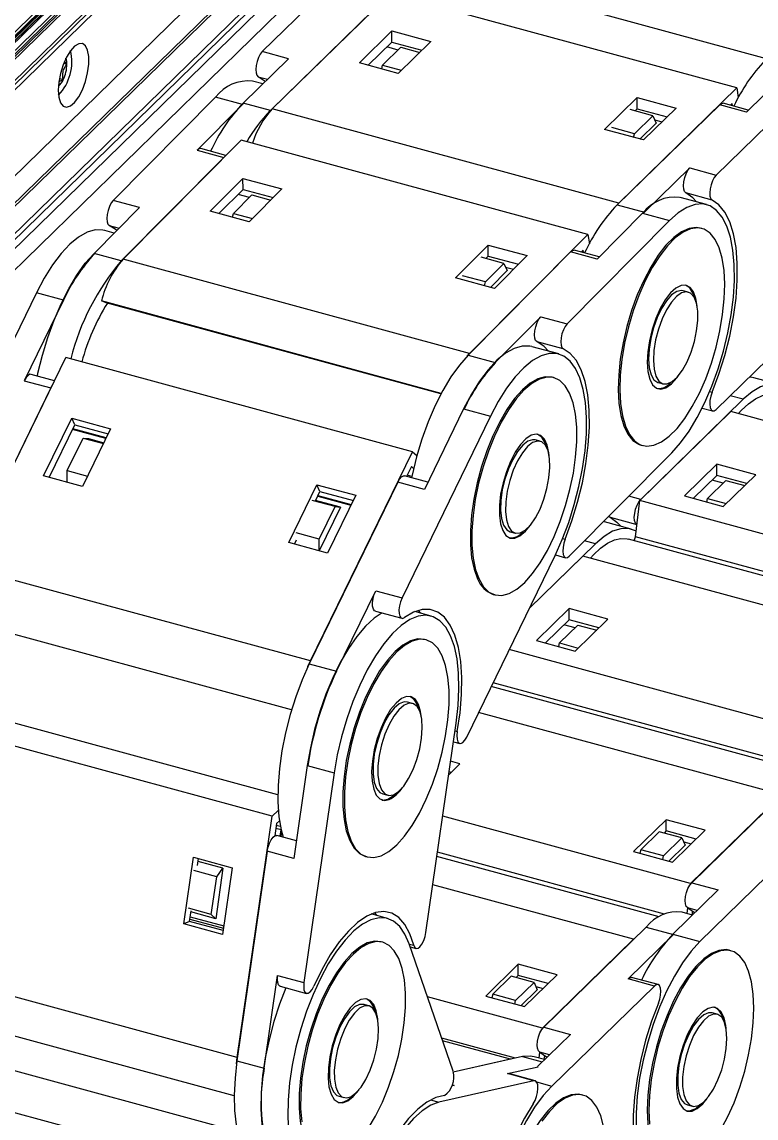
# Model space of a CAD drawing. Header units: millimetres. Extents: x 0 to 3353, y 0 to 2591.
# Drawn here: x 2424 to 2530.1, y 1426.4 to 1584.7 of the extents above; entities that cross this region are included whole.
import ezdxf

# ---------------------------------------------------------------- set-up
doc = ezdxf.new("R2010")
doc.units = ezdxf.units.MM
doc.header["$LTSCALE"] = 12

msp = doc.modelspace()

# ---------------------------------------------------------------- linework, layer by layer
at = {"color": 8, "linetype": 'Continuous', "lineweight": 25}
for p, q in [((2191.63, 1356.89), (2532.06, 1689.16)), ((2194.11, 1358.62), (2533.98, 1690.34)), ((2194.25, 1358.72), (2534.12, 1690.44)), ((2194.57, 1358.76), (2534.44, 1690.48)), ((2195.5, 1358.5), (2535.37, 1690.23)), ((2195.81, 1358.29), (2535.68, 1690.02)), ((2196.09, 1357.85), (2535.96, 1689.57)), ((2191.01, 1356.81), (2530.88, 1688.54)), ((2458.15, 1576.77), (2459.5, 1576.4)), ((2436.64, 1555.28), (2438.05, 1554.9)), ((2523.36, 1531.3), (2523.72, 1531.2)), ((2528.22, 1530.18), (2526.33, 1530.69)), ((2513.41, 1515.73), (2511.68, 1516.2)), ((2559.61, 1497.57), (2512.65, 1510.34)), ((2502.12, 1510.08), (2502.49, 1509.98)), ((2506.85, 1509.32), (2505.28, 1509.74)), ((2538.23, 1476.71), (2492.08, 1489.25)), ((2486.57, 1482.29), (2486.91, 1482.19)), ((2516.86, 1455.85), (2484.04, 1464.77)), ((2521.58, 1456.38), (2520.19, 1456.76)), ((2479.97, 1451.52), (2480.61, 1451.35)), ((2495.31, 1435.03), (2484.65, 1437.93)), ((2500.21, 1435.52), (2498.81, 1435.9)), ((2496.31, 1435.26), (2499.15, 1434.49)), ((2486.17, 1431.19), (2486.45, 1431.11)), ((2498.36, 1431.61), (2500.56, 1431.01)), ((2483.03, 1429.01), (2484.26, 1428.68))]:
    msp.add_line(p, q, dxfattribs=at)
at = {"color": 7, "linetype": 'Continuous', "lineweight": 25}
for p, q in [((2532.21, 1689.12), (2192.31, 1357.37)), ((2192.59, 1357.45), (2532.46, 1689.18)), ((2533.94, 1690.31), (2194.07, 1358.59)), ((2195.96, 1358.12), (2535.83, 1689.84)), ((2197.48, 1356.12), (2537.35, 1687.85)), ((2197.78, 1355.86), (2537.67, 1687.61)), ((2198.13, 1355.42), (2538, 1687.15)), ((2199.49, 1344.35), (2538, 1674.74)), ((2491.13, 1625.05), (2340.87, 1478.39)), ((2340.95, 1478.01), (2490.46, 1623.93)), ((2487.22, 1616.81), (2338.21, 1471.36)), ((2488.13, 1616.85), (2339, 1471.3)), ((2489.18, 1616.57), (2340.04, 1471.01)), ((2491.13, 1615.4), (2340.87, 1468.74)), ((2473.53, 1594.85), (2458.72, 1580.39)), ((2531.59, 1579.37), (2481.53, 1592.97)), ((2460.16, 1572.11), (2477.22, 1588.76)), ((2527.27, 1575.15), (2477.22, 1588.76)), ((2474.71, 1586.33), (2459.9, 1571.88)), ((2472.76, 1578.78), (2477.47, 1583.38)), ((2477.47, 1583.38), (2483.09, 1581.85)), ((2477.47, 1581.77), (2477.47, 1583.38)), ((2474.05, 1578.43), (2477.47, 1581.77)), ((2477.47, 1581.77), (2481.8, 1580.59)), ((2483.09, 1581.85), (2478.38, 1577.25)), ((2462.53, 1579.36), (2458.72, 1580.39)), ((2476.11, 1578.42), (2478.77, 1581.02)), ((2478.36, 1580.62), (2476.75, 1581.06)), ((2478.77, 1581.02), (2481.48, 1580.28)), ((2430.05, 1578.7), (2430.52, 1578.58)), ((2455.96, 1572.95), (2462.53, 1579.36)), ((2478.38, 1577.25), (2472.76, 1578.78)), ((2475.99, 1577.9), (2476.11, 1578.42)), ((2476.11, 1578.42), (2478.82, 1577.69)), ((2539.11, 1577.02), (2524.3, 1562.57)), ((2535.22, 1578.08), (2528.66, 1571.67)), ((2429.42, 1576.49), (2429.98, 1576.34)), ((2458.8, 1575.72), (2457.34, 1576.11)), ((2510.22, 1558.5), (2527.27, 1575.15)), ((2527.27, 1575.15), (2527.5, 1573.77)), ((2452, 1573.82), (2437.19, 1558.89)), ((2455.89, 1572.77), (2452, 1573.82)), ((2508.18, 1569.15), (2512.9, 1573.75)), ((2512.9, 1573.75), (2518.51, 1572.23)), ((2512.9, 1572.14), (2512.9, 1573.75)), ((2455.89, 1572.77), (2449.32, 1566.15)), ((2456.05, 1572.93), (2455.89, 1572.77)), ((2459.9, 1571.88), (2455.96, 1572.95)), ((2510.22, 1558.5), (2460.16, 1572.11)), ((2524.81, 1572.72), (2510, 1558.26)), ((2515.16, 1571.13), (2511.87, 1572.02)), ((2512.58, 1571.83), (2512.9, 1572.14)), ((2512.9, 1572.14), (2517.22, 1570.97)), ((2518.51, 1572.23), (2513.8, 1567.63)), ((2528.66, 1571.67), (2524.81, 1572.72)), ((2528.94, 1571.95), (2525.33, 1572.93)), ((2526.59, 1572.88), (2526.36, 1572.65)), ((2526.64, 1572.58), (2526.59, 1572.88)), ((2512.5, 1568.53), (2515.16, 1571.13)), ((2515.16, 1571.13), (2515.62, 1570.07)), ((2515.41, 1570.55), (2516.49, 1570.26)), ((2513.8, 1567.63), (2508.18, 1569.15)), ((2512.5, 1568.53), (2509.21, 1569.43)), ((2515.62, 1570.07), (2513.26, 1567.77)), ((2438.63, 1550.41), (2455.68, 1567.6)), ((2505.74, 1554), (2455.68, 1567.6)), ((2512.38, 1568.01), (2512.5, 1568.53)), ((2449.32, 1566.15), (2453.17, 1565.1)), ((2453.49, 1565.39), (2449.86, 1566.38)), ((2453.17, 1565.1), (2438.36, 1550.17)), ((2453.17, 1565.1), (2453.34, 1565.24)), ((2513.94, 1557.19), (2520.5, 1563.6)), ((2520.5, 1563.6), (2524.3, 1562.57)), ((2451.23, 1557.34), (2455.94, 1562.09)), ((2455.94, 1562.09), (2461.55, 1560.56)), ((2455.95, 1560.49), (2455.94, 1562.09)), ((2452.48, 1557), (2455.95, 1560.49)), ((2454.58, 1557.02), (2457.24, 1559.7)), ((2456.88, 1559.33), (2455.24, 1559.78)), ((2455.95, 1560.49), (2460.31, 1559.31)), ((2461.55, 1560.56), (2456.84, 1555.81)), ((2457.24, 1559.7), (2459.97, 1558.96)), ((2522.92, 1558.29), (2519.12, 1559.32)), ((2523.72, 1558.95), (2519.92, 1559.98)), ((2434.43, 1551.24), (2440.99, 1557.86)), ((2440.99, 1557.86), (2437.19, 1558.89)), ((2509.86, 1558.13), (2510.22, 1558.5)), ((2510, 1558.26), (2513.94, 1557.19)), ((2456.84, 1555.81), (2451.23, 1557.34)), ((2454.45, 1556.46), (2454.58, 1557.02)), ((2454.58, 1557.02), (2457.31, 1556.28)), ((2517.58, 1556), (2502.77, 1541.07)), ((2513.68, 1557.06), (2507.12, 1550.44)), ((2513.68, 1557.06), (2517.58, 1556)), ((2513.77, 1557.03), (2513.94, 1557.19)), ((2437.35, 1554.19), (2435.97, 1554.56)), ((2522.22, 1554.85), (2522, 1554.91)), ((2488.68, 1536.8), (2505.74, 1554)), ((2505.74, 1554), (2505.98, 1552.64)), ((2506.07, 1552.82), (2505.94, 1552.86)), ((2438.36, 1550.17), (2434.43, 1551.24)), ((2486.65, 1547.71), (2491.36, 1552.46)), ((2503.27, 1551.48), (2488.47, 1536.55)), ((2491.36, 1552.46), (2496.98, 1550.94)), ((2491.38, 1550.87), (2491.36, 1552.46)), ((2507.12, 1550.44), (2503.27, 1551.48)), ((2507.42, 1550.74), (2503.81, 1551.72)), ((2505.07, 1551.72), (2504.81, 1551.45)), ((2505.14, 1551.36), (2505.07, 1551.72)), ((2506.02, 1552.73), (2505.96, 1552.75)), ((2488.68, 1536.8), (2438.63, 1550.41)), ((2493.63, 1549.81), (2490.34, 1550.71)), ((2490.97, 1547.13), (2493.63, 1549.81)), ((2491.03, 1550.52), (2491.38, 1550.87)), ((2491.38, 1550.87), (2495.73, 1549.68)), ((2496.98, 1550.94), (2492.26, 1546.18)), ((2493.63, 1549.81), (2494.1, 1548.78)), ((2494.1, 1548.78), (2491.68, 1546.34)), ((2493.88, 1549.28), (2495.02, 1548.97)), ((2492.26, 1546.18), (2486.65, 1547.71)), ((2490.97, 1547.13), (2487.68, 1548.02)), ((2490.85, 1546.57), (2490.97, 1547.13)), ((2426.12, 1545.56), (2413.35, 1519.33)), ((2430.02, 1544.5), (2426.12, 1545.56)), ((2520.25, 1545.67), (2519.54, 1545.87)), ((2430.02, 1544.5), (2424.35, 1532.87)), ((2484.58, 1531.04), (2435.5, 1544.38)), ((2436.2, 1544.12), (2435.5, 1544.38)), ((2484.55, 1530.98), (2436.2, 1544.12)), ((2492.4, 1535.48), (2498.97, 1542.1)), ((2498.97, 1542.1), (2502.77, 1541.07)), ((2524.3, 1528.71), (2539.11, 1543.17)), ((2501.55, 1536.74), (2497.74, 1537.77)), ((2502.22, 1537.46), (2498.42, 1538.49)), ((2415.65, 1506.02), (2430.37, 1536.22)), ((2480.42, 1522.62), (2430.37, 1536.22)), ((2488.32, 1536.41), (2488.68, 1536.8)), ((2488.47, 1536.55), (2492.4, 1535.48)), ((2424.35, 1532.87), (2428.2, 1531.83)), ((2428.73, 1532.86), (2425.35, 1533.78)), ((2500.85, 1533.3), (2500.63, 1533.36)), ((2515.94, 1532.6), (2516.64, 1532.41)), ((2529.15, 1533.45), (2529.47, 1533.38)), ((2533.4, 1532.31), (2529.55, 1533.35)), ((2428.2, 1531.83), (2415.43, 1505.6)), ((2428.2, 1531.83), (2428.39, 1532.17)), ((2528.22, 1530.18), (2513.41, 1515.73)), ((2491.7, 1527.73), (2478.93, 1501.51)), ((2487.81, 1528.79), (2482.15, 1517.16)), ((2487.81, 1528.79), (2491.7, 1527.73)), ((2526.42, 1528.4), (2513.29, 1515.58)), ((2522.27, 1528.91), (2523.78, 1528.5)), ((2576.48, 1514.79), (2526.42, 1528.4)), ((2427.14, 1519.12), (2431.21, 1527.47)), ((2427.95, 1518.9), (2431.65, 1526.51)), ((2431.21, 1527.47), (2436.83, 1525.94)), ((2431.65, 1526.51), (2431.21, 1527.47)), ((2436.17, 1524.6), (2431.36, 1525.91)), ((2431.65, 1526.51), (2436.47, 1525.2)), ((2436.83, 1525.94), (2432.76, 1517.59)), ((2430.55, 1519.88), (2432.85, 1524.59)), ((2436.13, 1524.51), (2431.31, 1525.82)), ((2432.85, 1524.59), (2435.78, 1523.79)), ((2432.85, 1524.59), (2433.65, 1524.5)), ((2433.65, 1524.5), (2435.84, 1523.91)), ((2498.88, 1524.12), (2498.17, 1524.32)), ((2513.48, 1523.55), (2513.7, 1523.49)), ((2465.71, 1492.41), (2480.42, 1522.62)), ((2480.42, 1522.62), (2481.06, 1522.07)), ((2503.09, 1507.53), (2517.9, 1522.46)), ((2430.57, 1518.19), (2430.55, 1519.88)), ((2430.55, 1519.88), (2433.48, 1519.08)), ((2480.28, 1520.46), (2479.59, 1519.04)), ((2480.58, 1520.2), (2480.28, 1520.46)), ((2524.42, 1520.82), (2519.71, 1516.22)), ((2530.04, 1519.29), (2524.42, 1520.82)), ((2524.42, 1519.2), (2524.42, 1520.82)), ((2432.76, 1517.59), (2427.14, 1519.12)), ((2478.3, 1518.21), (2465.53, 1491.98)), ((2482.15, 1517.16), (2478.3, 1518.21)), ((2482.66, 1518.21), (2479.3, 1519.12)), ((2480.33, 1519.03), (2479.67, 1519.21)), ((2524.42, 1519.2), (2521, 1515.86)), ((2523.06, 1515.86), (2525.72, 1518.45)), ((2525.31, 1518.06), (2523.7, 1518.49)), ((2528.75, 1518.03), (2524.42, 1519.2)), ((2525.33, 1514.69), (2530.04, 1519.29)), ((2525.72, 1518.45), (2528.43, 1517.72)), ((2462.56, 1509.49), (2466.63, 1517.84)), ((2466.42, 1515.54), (2467.07, 1516.89)), ((2466.63, 1517.84), (2472.25, 1516.32)), ((2467.07, 1516.89), (2466.63, 1517.84)), ((2467.07, 1516.89), (2471.89, 1515.58)), ((2469.24, 1514.7), (2465.95, 1515.59)), ((2470.05, 1514.61), (2466.44, 1515.59)), ((2466.74, 1516.19), (2471.55, 1514.88)), ((2466.78, 1516.28), (2471.59, 1514.97)), ((2472.25, 1516.32), (2468.18, 1507.97)), ((2512.65, 1510.34), (2513.29, 1515.58)), ((2563.35, 1501.98), (2513.29, 1515.58)), ((2519.71, 1516.22), (2525.33, 1514.69)), ((2522.94, 1515.34), (2523.06, 1515.86)), ((2523.06, 1515.86), (2525.77, 1515.12)), ((2466.95, 1509.98), (2469.24, 1514.7)), ((2470.05, 1514.61), (2466.97, 1508.3)), ((2469.24, 1514.7), (2470.05, 1514.61)), ((2508.82, 1513.3), (2508.99, 1513.15)), ((2512.03, 1511.45), (2508.18, 1512.49)), ((2508.99, 1513.15), (2512.83, 1512.1)), ((2466.95, 1509.98), (2463.65, 1510.88)), ((2494.56, 1511.05), (2495.27, 1510.86)), ((2468.18, 1507.97), (2462.56, 1509.49)), ((2463.37, 1509.28), (2463.66, 1509.88)), ((2466.97, 1508.3), (2466.95, 1509.98)), ((2506.85, 1509.32), (2497.32, 1500.02)), ((2558.82, 1497.17), (2511.66, 1509.99)), ((2488.26, 1481.4), (2501.03, 1507.63)), ((2505.05, 1507.53), (2497.3, 1499.97)), ((2501.07, 1507.71), (2502.55, 1507.3)), ((2555.11, 1493.93), (2505.05, 1507.53)), ((2465.71, 1492.41), (2415.65, 1506.02)), ((2469.46, 1490.91), (2475.13, 1502.54)), ((2475.13, 1502.54), (2478.93, 1501.51)), ((2492.11, 1502), (2492.33, 1501.94)), ((2475.08, 1499.59), (2478.88, 1498.56)), ((2483.11, 1498.89), (2480.78, 1499.52)), ((2481.63, 1499.29), (2481.29, 1499.7)), ((2503.05, 1499.95), (2498.34, 1495.35)), ((2508.67, 1498.43), (2503.05, 1499.95)), ((2503.05, 1498.34), (2503.05, 1499.95)), ((2462.95, 1485.34), (2413.72, 1498.72)), ((2503.05, 1498.34), (2499.63, 1495)), ((2501.68, 1495), (2504.34, 1497.59)), ((2503.94, 1497.19), (2502.32, 1497.63)), ((2507.37, 1497.17), (2503.05, 1498.34)), ((2503.95, 1493.83), (2508.67, 1498.43)), ((2504.34, 1497.59), (2507.05, 1496.86)), ((2482.41, 1495.45), (2482.19, 1495.51)), ((2498.34, 1495.35), (2503.95, 1493.83)), ((2501.56, 1494.48), (2501.68, 1495)), ((2501.68, 1495), (2504.39, 1494.26)), ((2541.98, 1481.12), (2494.41, 1494.04)), ((2465.53, 1491.98), (2469.46, 1490.91)), ((2537.45, 1476.31), (2491.82, 1488.71)), ((2480.44, 1486.27), (2479.73, 1486.46)), ((2460.97, 1473.06), (2412.93, 1486.12)), ((2533.73, 1473.07), (2489.99, 1484.96)), ((2460.16, 1470), (2410.1, 1483.6)), ((2482.37, 1453.18), (2486.74, 1483.43)), ((2486.35, 1480.74), (2487.26, 1480.49)), ((2465.23, 1477.28), (2463.29, 1463.86)), ((2465.23, 1477.28), (2469.12, 1476.22)), ((2485.66, 1475.97), (2487.29, 1477.56)), ((2487.29, 1477.56), (2485.94, 1477.93)), ((2469.12, 1476.22), (2464.76, 1445.97)), ((2485.66, 1476), (2485.68, 1475.99)), ((2486, 1476.3), (2485.72, 1476.38)), ((2535.57, 1474.84), (2520.77, 1460.38)), ((2476.13, 1473.19), (2476.83, 1473)), ((2533.73, 1473.07), (2520.6, 1460.25)), ((2460.16, 1470), (2461.05, 1470.79)), ((2455.13, 1435.15), (2460.16, 1470)), ((2460.8, 1468.95), (2460.54, 1467.14)), ((2461.21, 1469.32), (2460.8, 1468.95)), ((2520.6, 1460.25), (2484.8, 1469.98)), ((2517.1, 1469.46), (2512.38, 1464.86)), ((2522.71, 1467.94), (2517.1, 1469.46)), ((2517.1, 1467.85), (2517.1, 1469.46)), ((2461.45, 1468.01), (2460.69, 1468.22)), ((2460.76, 1468.71), (2461.34, 1468.56)), ((2461.32, 1467.08), (2461.46, 1468)), ((2461.52, 1467.72), (2461.43, 1467.05)), ((2516.07, 1467.73), (2513.41, 1465.14)), ((2519.36, 1466.84), (2516.07, 1467.73)), ((2517.1, 1467.85), (2516.78, 1467.54)), ((2521.42, 1466.68), (2517.1, 1467.85)), ((2518, 1463.34), (2522.71, 1467.94)), ((2463.67, 1466.44), (2460.86, 1467.2)), ((2516.7, 1464.24), (2519.36, 1466.84)), ((2519.82, 1465.78), (2517.46, 1463.48)), ((2519.36, 1466.84), (2519.82, 1465.78)), ((2519.61, 1466.26), (2520.69, 1465.97)), ((2536.75, 1466.33), (2521.94, 1451.87)), ((2459.45, 1464.91), (2455.08, 1434.66)), ((2463.29, 1463.86), (2459.45, 1464.91)), ((2516.07, 1455.45), (2483.96, 1464.18)), ((2512.38, 1464.86), (2518, 1463.34)), ((2513.41, 1465.14), (2513.29, 1464.62)), ((2516.7, 1464.24), (2513.41, 1465.14)), ((2516.58, 1463.72), (2516.7, 1464.24)), ((2447.39, 1454.43), (2448.78, 1464.06)), ((2448.78, 1464.06), (2454.39, 1462.54)), ((2449.39, 1462.86), (2449.54, 1463.86)), ((2453.06, 1462.48), (2449.48, 1463.45)), ((2473.67, 1464.15), (2473.89, 1464.09)), ((2452.15, 1461.23), (2448.86, 1462.12)), ((2451.37, 1455.79), (2452.15, 1461.23)), ((2453.06, 1462.48), (2452.01, 1455.18)), ((2452.15, 1461.23), (2453.06, 1462.48)), ((2454.39, 1462.54), (2453.01, 1452.91)), ((2512.36, 1452.21), (2483.37, 1460.08)), ((2520.6, 1460.25), (2520.6, 1460.19)), ((2520.77, 1460.38), (2524.61, 1459.34)), ((2524.61, 1459.34), (2518.05, 1452.93)), ((2451.37, 1455.79), (2448.07, 1456.69)), ((2448.23, 1454.78), (2448.45, 1456.33)), ((2520.17, 1456.77), (2520.07, 1455.92)), ((2520.84, 1455.71), (2520.91, 1456.3)), ((2448.23, 1454.78), (2447.39, 1454.43)), ((2453.08, 1453.46), (2448.23, 1454.78)), ((2448.28, 1455.12), (2453.13, 1453.8)), ((2448.33, 1455.47), (2453.18, 1454.15)), ((2452.01, 1455.18), (2448.43, 1456.16)), ((2452.01, 1455.18), (2451.37, 1455.79)), ((2476.81, 1455.22), (2474.48, 1455.86)), ((2475.33, 1455.62), (2474.99, 1456.03)), ((2520.88, 1455.7), (2519.38, 1456.1)), ((2453.01, 1452.91), (2447.39, 1454.43)), ((2514.2, 1453.98), (2499.39, 1439.52)), ((2514.2, 1453.98), (2518.14, 1452.91)), ((2476.11, 1451.78), (2475.89, 1451.84)), ((2486.3, 1433.14), (2479.96, 1451.54)), ((2512.36, 1452.21), (2499.23, 1439.39)), ((2511.57, 1446.5), (2518.14, 1452.91)), ((2512.36, 1452.21), (2512.36, 1452.18)), ((2518.05, 1452.93), (2521.94, 1451.87)), ((2480.1, 1451.12), (2480.96, 1450.89)), ((2526.42, 1450.56), (2526.2, 1450.62)), ((2455.13, 1435.15), (2405.07, 1448.76)), ((2495.72, 1448.6), (2491.01, 1444)), ((2501.34, 1447.08), (2495.72, 1448.6)), ((2495.72, 1446.99), (2495.72, 1448.6)), ((2459.02, 1433.59), (2460.95, 1447)), ((2460.95, 1447), (2464.76, 1445.97)), ((2494.69, 1446.87), (2492.03, 1444.28)), ((2497.99, 1445.98), (2494.69, 1446.87)), ((2495.72, 1446.99), (2495.4, 1446.68)), ((2500.05, 1445.82), (2495.72, 1446.99)), ((2496.62, 1442.48), (2501.34, 1447.08)), ((2461.32, 1445.44), (2465.12, 1444.4)), ((2495.33, 1443.38), (2497.99, 1445.98)), ((2497.99, 1445.98), (2498.44, 1444.92)), ((2498.24, 1445.4), (2499.32, 1445.11)), ((2515.37, 1445.46), (2500.56, 1431.01)), ((2515.37, 1445.46), (2511.57, 1446.5)), ((2515.9, 1445.68), (2512.09, 1446.71)), ((2499.23, 1439.39), (2482.59, 1443.92)), ((2491.01, 1444), (2496.62, 1442.48)), ((2492.03, 1444.28), (2491.91, 1443.76)), ((2495.33, 1443.38), (2492.03, 1444.28)), ((2498.44, 1444.92), (2496.09, 1442.62)), ((2454.68, 1429.6), (2405.64, 1442.92)), ((2474.14, 1442.61), (2473.43, 1442.8)), ((2495.21, 1442.86), (2495.33, 1443.38)), ((2524.45, 1441.38), (2523.74, 1441.58)), ((2499.23, 1439.39), (2499.22, 1439.33)), ((2499.39, 1439.52), (2503.24, 1438.48)), ((2494.6, 1434.88), (2484.78, 1437.55)), ((2503.24, 1438.48), (2498.48, 1433.84)), ((2455.13, 1424.45), (2409.4, 1436.88)), ((2498.8, 1435.91), (2498.69, 1435.06)), ((2455.08, 1434.66), (2459.02, 1433.59)), ((2496.31, 1435.26), (2486.33, 1433)), ((2494.6, 1434.88), (2486.33, 1433.01)), ((2494.6, 1434.88), (2494.6, 1434.87)), ((2499.51, 1434.84), (2498, 1435.24)), ((2499.46, 1434.85), (2499.54, 1435.44)), ((2494.17, 1432.81), (2498.57, 1433.81)), ((2497.97, 1431.78), (2494.17, 1432.81)), ((2494.17, 1432.81), (2494.34, 1432.81)), ((2498.14, 1431.78), (2494.34, 1432.81)), ((2457.28, 1417.83), (2407.23, 1431.44)), ((2497.97, 1431.78), (2484.26, 1428.68)), ((2486.45, 1431.11), (2486.12, 1431.04)), ((2469.83, 1429.53), (2470.53, 1429.34)), ((2505.05, 1429.7), (2504.83, 1429.76)), ((2520.14, 1428.31), (2520.84, 1428.12))]:
    msp.add_line(p, q, dxfattribs=at)
at = {"color": 7, "linetype": 'Continuous', "lineweight": 25, "flags": 128}
for points in [[(2429.26, 1574.81), (2429.34, 1573.79), (2429.58, 1573.01), (2429.96, 1572.52), (2430.46, 1572.36), (2431.03, 1572.55), (2431.63, 1573.06), (2432.22, 1573.86), (2432.75, 1574.89), (2433.2, 1576.08), (2433.51, 1577.34), (2433.67, 1578.56), (2433.67, 1579.67), (2433.51, 1580.58), (2433.2, 1581.22), (2432.75, 1581.55), (2432.22, 1581.53), (2431.63, 1581.18), (2431.03, 1580.52), (2430.46, 1579.59), (2429.96, 1578.47), (2429.58, 1577.24), (2429.34, 1575.99), (2429.26, 1574.81)], [(2458.72, 1580.39), (2458.44, 1580.03), (2458.18, 1579.55), (2457.98, 1578.98), (2457.84, 1578.38), (2457.79, 1577.81), (2457.83, 1577.33), (2457.95, 1576.97), (2458.15, 1576.77)], [(2459.15, 1576.06), (2459.13, 1576.08), (2458.15, 1576.77)], [(2524.81, 1572.72), (2525.09, 1572.91), (2525.33, 1572.93)], [(2449.86, 1566.38), (2449.61, 1566.35), (2449.32, 1566.15)], [(2519.92, 1559.98), (2519.73, 1560.18), (2519.61, 1560.54), (2519.57, 1561.02), (2519.62, 1561.59), (2519.76, 1562.19), (2519.96, 1562.76), (2520.22, 1563.25), (2520.5, 1563.6)], [(2524.3, 1562.57), (2524.02, 1562.21), (2523.76, 1561.73), (2523.56, 1561.16), (2523.42, 1560.56), (2523.37, 1559.99), (2523.41, 1559.5), (2523.53, 1559.14), (2523.72, 1558.95)], [(2521.44, 1558.69), (2520.91, 1559.29), (2519.92, 1559.98)], [(2437.19, 1558.89), (2436.91, 1558.53), (2436.65, 1558.03), (2436.45, 1557.46), (2436.32, 1556.87), (2436.27, 1556.3), (2436.32, 1555.82), (2436.44, 1555.47), (2436.64, 1555.28)], [(2517.9, 1522.46), (2519.15, 1523.89), (2520.38, 1525.59), (2521.56, 1527.55), (2522.67, 1529.73), (2523.68, 1532.09), (2524.58, 1534.58), (2525.36, 1537.15), (2526, 1539.77), (2526.48, 1542.37), (2526.79, 1544.92), (2526.94, 1547.36), (2526.92, 1549.65), (2526.73, 1551.74), (2526.37, 1553.6), (2525.85, 1555.2), (2525.17, 1556.49), (2524.36, 1557.47), (2523.43, 1558.1), (2522.39, 1558.39), (2521.26, 1558.31), (2520.07, 1557.89), (2518.83, 1557.11), (2517.58, 1556)], [(2523.72, 1531.2), (2524.71, 1533.82), (2525.56, 1536.53), (2526.26, 1539.3), (2526.8, 1542.07), (2527.17, 1544.78), (2527.35, 1547.39), (2527.35, 1549.84), (2527.17, 1552.09), (2526.8, 1554.09), (2526.26, 1555.8), (2525.56, 1557.2), (2524.71, 1558.26), (2523.72, 1558.95)], [(2435.97, 1554.56), (2435.7, 1554.62), (2434.59, 1554.64), (2433.42, 1554.3), (2432.19, 1553.61), (2430.93, 1552.58), (2429.68, 1551.23), (2428.44, 1549.59), (2427.25, 1547.69), (2426.12, 1545.56)], [(2437.72, 1554.56), (2437.64, 1554.64), (2436.64, 1555.28)], [(2522, 1554.91), (2521.41, 1555), (2520.38, 1554.87), (2519.3, 1554.38), (2518.17, 1553.56), (2517.04, 1552.42), (2515.92, 1550.98), (2514.84, 1549.28), (2513.83, 1547.36), (2512.91, 1545.25), (2512.09, 1543.01), (2511.4, 1540.69), (2510.85, 1538.33), (2510.45, 1535.99), (2510.22, 1533.73), (2510.16, 1531.59)], [(2510.38, 1531.53), (2510.48, 1529.56), (2510.75, 1527.8), (2511.19, 1526.3), (2511.77, 1525.08), (2512.49, 1524.18), (2513.34, 1523.62), (2514.28, 1523.4), (2515.31, 1523.54), (2516.4, 1524.02), (2517.53, 1524.84), (2518.66, 1525.99), (2519.78, 1527.42), (2520.85, 1529.12), (2521.87, 1531.05), (2522.79, 1533.15), (2523.61, 1535.39), (2524.3, 1537.72), (2524.85, 1540.07), (2525.24, 1542.41), (2525.48, 1544.68), (2525.54, 1546.82), (2525.44, 1548.79), (2525.17, 1550.54), (2524.73, 1552.05), (2524.15, 1553.26), (2523.43, 1554.16), (2522.58, 1554.73), (2521.64, 1554.94), (2520.61, 1554.81), (2519.52, 1554.32), (2518.39, 1553.5), (2517.26, 1552.36), (2516.14, 1550.92), (2515.06, 1549.22), (2514.05, 1547.3), (2513.13, 1545.19), (2512.31, 1542.95), (2511.62, 1540.63), (2511.07, 1538.27), (2510.67, 1535.93), (2510.44, 1533.67), (2510.38, 1531.53)], [(2426.25, 1533.54), (2426.33, 1533.94), (2426.97, 1536.55), (2427.74, 1539.13), (2428.65, 1541.61), (2429.66, 1543.97), (2430.77, 1546.15), (2431.95, 1548.11), (2433.17, 1549.82), (2434.43, 1551.24)], [(2503.27, 1551.48), (2503.56, 1551.69), (2503.81, 1551.72)], [(2521.54, 1543.63), (2521.37, 1544.73), (2521.03, 1545.69), (2520.54, 1546.34), (2519.94, 1546.66), (2519.24, 1546.63), (2518.48, 1546.25), (2517.7, 1545.54), (2516.93, 1544.54), (2516.21, 1543.28), (2515.57, 1541.83), (2515.04, 1540.25), (2514.65, 1538.63), (2514.41, 1537.03), (2514.34, 1535.53)], [(2519.54, 1545.87), (2519.29, 1545.9), (2518.6, 1545.75), (2517.87, 1545.25), (2517.13, 1544.42), (2516.42, 1543.31), (2515.78, 1541.98), (2515.24, 1540.51), (2514.85, 1538.96), (2514.6, 1537.43), (2514.53, 1536)], [(2515.24, 1535.8), (2515.34, 1534.55), (2515.6, 1533.53), (2516.02, 1532.81), (2516.58, 1532.43), (2517.23, 1532.4), (2517.94, 1532.73), (2518.69, 1533.4), (2519.42, 1534.38), (2520.1, 1535.6), (2520.69, 1537.01), (2521.16, 1538.53), (2521.48, 1540.08), (2521.64, 1541.57), (2521.63, 1542.93), (2521.44, 1544.08), (2521.1, 1544.95), (2520.61, 1545.51), (2520, 1545.71), (2519.31, 1545.56), (2518.58, 1545.05), (2517.83, 1544.23), (2517.12, 1543.12), (2516.48, 1541.79), (2515.95, 1540.31), (2515.55, 1538.77), (2515.31, 1537.24), (2515.24, 1535.8)], [(2498.42, 1538.49), (2498.22, 1538.68), (2498.09, 1539.03), (2498.05, 1539.51), (2498.1, 1540.08), (2498.23, 1540.67), (2498.43, 1541.25), (2498.68, 1541.74), (2498.97, 1542.1)], [(2502.77, 1541.07), (2502.49, 1540.7), (2502.23, 1540.21), (2502.03, 1539.64), (2501.9, 1539.04), (2501.85, 1538.48), (2501.89, 1538), (2502.02, 1537.64), (2502.22, 1537.46)], [(2497.66, 1537.8), (2497.39, 1537.86), (2496.28, 1537.87), (2495.1, 1537.53), (2493.88, 1536.84), (2492.62, 1535.81), (2491.37, 1534.46), (2490.13, 1532.82), (2488.94, 1530.92), (2487.81, 1528.79)], [(2500.07, 1537.14), (2499.42, 1537.85), (2498.42, 1538.49)], [(2502.49, 1509.98), (2503.45, 1512.61), (2504.29, 1515.33), (2504.97, 1518.11), (2505.49, 1520.87), (2505.83, 1523.57), (2505.99, 1526.16), (2505.97, 1528.59), (2505.76, 1530.81), (2505.37, 1532.77), (2504.81, 1534.45), (2504.09, 1535.81), (2503.22, 1536.82), (2502.22, 1537.46)], [(2488.47, 1536.55), (2487.21, 1535.13), (2485.99, 1533.43), (2484.81, 1531.46), (2483.7, 1529.28), (2482.69, 1526.93), (2481.78, 1524.44), (2481.01, 1521.86), (2480.37, 1519.25), (2480.29, 1518.85)], [(2501.03, 1507.63), (2502.07, 1509.95), (2503, 1512.41), (2503.81, 1514.97), (2504.48, 1517.58), (2505, 1520.19), (2505.36, 1522.75), (2505.55, 1525.22), (2505.57, 1527.55), (2505.42, 1529.7), (2505.1, 1531.62), (2504.62, 1533.28), (2503.98, 1534.65), (2503.2, 1535.71), (2502.3, 1536.43), (2501.28, 1536.8), (2500.17, 1536.82), (2499, 1536.47), (2497.77, 1535.78), (2496.51, 1534.75), (2495.26, 1533.41), (2494.02, 1531.77), (2492.83, 1529.86), (2491.7, 1527.73)], [(2514.34, 1535.53), (2514.44, 1534.2), (2514.7, 1533.1), (2515.12, 1532.29), (2515.67, 1531.8), (2516.32, 1531.65), (2517.05, 1531.86), (2517.83, 1532.4), (2518.61, 1533.27), (2518.79, 1533.51)], [(2514.53, 1536), (2514.63, 1534.74), (2514.9, 1533.72), (2515.32, 1533), (2515.87, 1532.62), (2515.94, 1532.6)], [(2425.35, 1533.78), (2425.18, 1533.79), (2424.91, 1533.64), (2424.62, 1533.33), (2424.35, 1532.87)], [(2500.63, 1533.36), (2500.6, 1533.37), (2499.61, 1533.44), (2498.55, 1533.15), (2497.45, 1532.52), (2496.32, 1531.56), (2495.19, 1530.29), (2494.08, 1528.73), (2493.03, 1526.93), (2492.05, 1524.93), (2491.17, 1522.76), (2490.41, 1520.47), (2489.77, 1518.13), (2489.29, 1515.77), (2488.96, 1513.46), (2488.8, 1511.24), (2488.81, 1509.17), (2488.98, 1507.29), (2489.33, 1505.63), (2489.83, 1504.25)], [(2490.05, 1504.19), (2490.69, 1503.11), (2491.47, 1502.35), (2492.36, 1501.93), (2493.34, 1501.87), (2494.4, 1502.15), (2495.51, 1502.78), (2496.64, 1503.74), (2497.77, 1505.02), (2498.87, 1506.57), (2499.92, 1508.37), (2500.9, 1510.38), (2501.78, 1512.55), (2502.55, 1514.83), (2503.18, 1517.18), (2503.67, 1519.53), (2503.99, 1521.84), (2504.15, 1524.06), (2504.15, 1526.14), (2503.97, 1528.02), (2503.63, 1529.67), (2503.13, 1531.05), (2502.48, 1532.14), (2501.71, 1532.89), (2500.82, 1533.31), (2499.83, 1533.38), (2498.77, 1533.09), (2497.67, 1532.46), (2496.54, 1531.5), (2495.41, 1530.23), (2494.3, 1528.67), (2493.25, 1526.87), (2492.27, 1524.87), (2491.39, 1522.7), (2490.63, 1520.41), (2489.99, 1518.07), (2489.51, 1515.71), (2489.18, 1513.4), (2489.02, 1511.18), (2489.03, 1509.11), (2489.21, 1507.23), (2489.55, 1505.57), (2490.05, 1504.19)], [(2534.12, 1532.01), (2534.04, 1532.06), (2533.01, 1532.39), (2531.89, 1532.36), (2530.71, 1531.98), (2529.48, 1531.25), (2528.22, 1530.18)], [(2510.16, 1531.59), (2510.26, 1529.62), (2510.53, 1527.86), (2510.96, 1526.36), (2511.55, 1525.14), (2512.27, 1524.24), (2513.11, 1523.68), (2513.48, 1523.55)], [(2523.72, 1531.2), (2523.53, 1530.63), (2523.41, 1530.03), (2523.37, 1529.47), (2523.42, 1529), (2523.56, 1528.67), (2523.76, 1528.5), (2524.02, 1528.52), (2524.3, 1528.71)], [(2527.5, 1528.1), (2527.96, 1528.6), (2528.98, 1529.55), (2529.99, 1530.26), (2530.98, 1530.73), (2531.93, 1530.94), (2532.82, 1530.9), (2533.03, 1530.85)], [(2500.17, 1522.08), (2500.13, 1522.43), (2499.89, 1523.56), (2499.49, 1524.42), (2498.96, 1524.95), (2498.32, 1525.14), (2497.59, 1524.99), (2496.82, 1524.48), (2496.04, 1523.66), (2495.29, 1522.55), (2494.59, 1521.21), (2493.99, 1519.71), (2493.51, 1518.11), (2493.17, 1516.48), (2493, 1514.91), (2492.99, 1513.46), (2493.15, 1512.21), (2493.47, 1511.22), (2493.47, 1511.22)], [(2498.17, 1524.32), (2497.79, 1524.35), (2497.09, 1524.13), (2496.35, 1523.55), (2495.61, 1522.66), (2494.91, 1521.51), (2494.29, 1520.14), (2493.78, 1518.64), (2493.41, 1517.1), (2493.2, 1515.58), (2493.17, 1514.17), (2493.3, 1512.96), (2493.6, 1512)], [(2494.31, 1511.81), (2494.76, 1511.15), (2495.33, 1510.84), (2496, 1510.89), (2496.72, 1511.29), (2497.47, 1512.03), (2498.19, 1513.06), (2498.86, 1514.33), (2499.42, 1515.77), (2499.86, 1517.3), (2500.15, 1518.84), (2500.28, 1520.32), (2500.23, 1521.63), (2500.01, 1522.73), (2499.64, 1523.54), (2499.12, 1524.03), (2498.49, 1524.16), (2497.79, 1523.93), (2497.05, 1523.36), (2496.31, 1522.47), (2495.62, 1521.31), (2495, 1519.95), (2494.49, 1518.45), (2494.12, 1516.9), (2493.91, 1515.39), (2493.87, 1513.98), (2494.01, 1512.77), (2494.31, 1511.81)], [(2478.3, 1518.21), (2478.57, 1518.66), (2478.86, 1518.98), (2479.13, 1519.12), (2479.3, 1519.12)], [(2512.83, 1512.1), (2512.64, 1512.3), (2512.52, 1512.66), (2512.48, 1513.15), (2512.53, 1513.71), (2512.67, 1514.31), (2512.87, 1514.88), (2513.13, 1515.37), (2513.41, 1515.73)], [(2493.47, 1511.22), (2493.93, 1510.52), (2494.52, 1510.15), (2495.21, 1510.14), (2495.96, 1510.47), (2496.74, 1511.14), (2497.42, 1511.96)], [(2493.6, 1512), (2494.05, 1511.35), (2494.56, 1511.05)], [(2508.99, 1513.15), (2509.97, 1512.46), (2510.51, 1511.86)], [(2506.13, 1507.24), (2506.59, 1507.74), (2507.61, 1508.69), (2508.62, 1509.4), (2509.61, 1509.87), (2510.55, 1510.08), (2511.45, 1510.04), (2511.66, 1509.99)], [(2512.75, 1511.15), (2512.66, 1511.2), (2511.64, 1511.53), (2510.52, 1511.5), (2509.33, 1511.12), (2508.1, 1510.38), (2506.85, 1509.32)], [(2502.49, 1509.98), (2502.29, 1509.4), (2502.18, 1508.8), (2502.15, 1508.25), (2502.2, 1507.79), (2502.34, 1507.46), (2502.55, 1507.3), (2502.81, 1507.33), (2503.09, 1507.53)], [(2475.08, 1499.59), (2474.96, 1499.65), (2474.78, 1499.9), (2474.68, 1500.3), (2474.67, 1500.81), (2474.75, 1501.4), (2474.9, 1501.99), (2475.13, 1502.54)], [(2478.93, 1501.51), (2478.71, 1500.96), (2478.55, 1500.36), (2478.48, 1499.78), (2478.49, 1499.26), (2478.59, 1498.86), (2478.76, 1498.62), (2479, 1498.55), (2479.27, 1498.67)], [(2476.06, 1499.37), (2474.9, 1498.58), (2473.65, 1497.42), (2472.4, 1495.94), (2471.18, 1494.19), (2470.01, 1492.18), (2468.92, 1489.97), (2467.92, 1487.58), (2467.04, 1485.08), (2466.29, 1482.49), (2465.68, 1479.87), (2465.23, 1477.28)], [(2486.91, 1482.19), (2487.31, 1484.92), (2487.52, 1487.55), (2487.56, 1490.03), (2487.4, 1492.31), (2487.07, 1494.36), (2486.56, 1496.13), (2485.88, 1497.58), (2485.06, 1498.7), (2484.09, 1499.45), (2483.01, 1499.83), (2481.83, 1499.82), (2480.58, 1499.43), (2479.27, 1498.67)], [(2486.74, 1483.43), (2487.02, 1485.96), (2487.14, 1488.38), (2487.09, 1490.64), (2486.87, 1492.69), (2486.48, 1494.51), (2485.93, 1496.05), (2485.23, 1497.29), (2484.39, 1498.2), (2483.44, 1498.78), (2482.38, 1499), (2481.24, 1498.86), (2480.04, 1498.37), (2478.8, 1497.53), (2477.54, 1496.36), (2476.29, 1494.88), (2475.07, 1493.13), (2473.9, 1491.12), (2472.81, 1488.91), (2471.81, 1486.53), (2470.93, 1484.02), (2470.18, 1481.43), (2469.57, 1478.82), (2469.12, 1476.22)], [(2482.19, 1495.51), (2481.22, 1495.59), (2480.16, 1495.32), (2479.06, 1494.7), (2477.93, 1493.76), (2476.8, 1492.5), (2475.69, 1490.95), (2474.64, 1489.16), (2473.66, 1487.16), (2472.77, 1485), (2472, 1482.72), (2471.36, 1480.38), (2470.87, 1478.02), (2470.54, 1475.71), (2470.37, 1473.49), (2470.37, 1471.4), (2470.54, 1469.51), (2470.87, 1467.85), (2471.36, 1466.45), (2472, 1465.35), (2472.77, 1464.58), (2473.66, 1464.15), (2473.67, 1464.15)], [(2475.92, 1464.27), (2477.02, 1464.89), (2478.15, 1465.84), (2479.28, 1467.1), (2480.39, 1468.64), (2481.44, 1470.43), (2482.42, 1472.43), (2483.31, 1474.59), (2484.08, 1476.87), (2484.72, 1479.21), (2485.21, 1481.57), (2485.54, 1483.88), (2485.71, 1486.11), (2485.71, 1488.19), (2485.54, 1490.08), (2485.21, 1491.75), (2484.72, 1493.14), (2484.08, 1494.24), (2483.31, 1495.01), (2482.42, 1495.45), (2481.44, 1495.53), (2480.39, 1495.26), (2479.28, 1494.64), (2478.15, 1493.7), (2477.02, 1492.44), (2475.91, 1490.89), (2474.86, 1489.1), (2473.88, 1487.1), (2472.99, 1484.94), (2472.22, 1482.66), (2471.58, 1480.32), (2471.09, 1477.96), (2470.76, 1475.65), (2470.59, 1473.43), (2470.59, 1471.34), (2470.76, 1469.45), (2471.09, 1467.79), (2471.58, 1466.39), (2472.22, 1465.29), (2472.99, 1464.52), (2473.88, 1464.09), (2474.86, 1464.01), (2475.92, 1464.27)], [(2465.53, 1491.98), (2464.49, 1489.67), (2463.56, 1487.21), (2462.75, 1484.65), (2462.08, 1482.04), (2461.56, 1479.43), (2461.2, 1476.86), (2461.01, 1474.39), (2460.99, 1472.06), (2461.14, 1469.91), (2461.46, 1467.99), (2461.73, 1466.97)], [(2465.33, 1491.56), (2465.33, 1491.58), (2465.71, 1492.41)], [(2481.73, 1484.23), (2481.61, 1485.08), (2481.3, 1486.1), (2480.85, 1486.83), (2480.26, 1487.22), (2479.58, 1487.26), (2478.84, 1486.96), (2478.06, 1486.32), (2477.28, 1485.37), (2476.55, 1484.16), (2475.89, 1482.74), (2475.33, 1481.19), (2474.91, 1479.56), (2474.64, 1477.95), (2474.53, 1476.43), (2474.6, 1475.06), (2474.83, 1473.9), (2475.21, 1473.03), (2475.73, 1472.47), (2476.37, 1472.25), (2477.08, 1472.38), (2477.08, 1472.38)], [(2479.73, 1486.46), (2479.22, 1486.48), (2478.51, 1486.19), (2477.77, 1485.56), (2477.03, 1484.61), (2476.35, 1483.41), (2475.75, 1482.02), (2475.26, 1480.5), (2474.92, 1478.95), (2474.75, 1477.45), (2474.74, 1476.08), (2474.9, 1474.91), (2475.23, 1474), (2475.71, 1473.41), (2476.13, 1473.19)], [(2477.69, 1473.08), (2478.42, 1473.55), (2479.17, 1474.34), (2479.88, 1475.42), (2480.53, 1476.73), (2481.08, 1478.19), (2481.49, 1479.73), (2481.75, 1481.27), (2481.84, 1482.72), (2481.76, 1484), (2481.52, 1485.05), (2481.11, 1485.8), (2480.57, 1486.22), (2479.93, 1486.29), (2479.22, 1486), (2478.48, 1485.36), (2477.74, 1484.42), (2477.06, 1483.22), (2476.45, 1481.82), (2475.97, 1480.31), (2475.63, 1478.76), (2475.45, 1477.26), (2475.45, 1475.89), (2475.61, 1474.71), (2475.94, 1473.81), (2476.42, 1473.21), (2477.01, 1472.97), (2477.69, 1473.08)], [(2486.91, 1482.19), (2486.85, 1481.62), (2486.88, 1481.12), (2486.99, 1480.74), (2487.18, 1480.53), (2487.42, 1480.49), (2487.7, 1480.63), (2487.99, 1480.95), (2488.26, 1481.4)], [(2476.01, 1472.32), (2476.15, 1472.31), (2476.86, 1472.44)], [(2476.86, 1472.44), (2477.63, 1472.92), (2477.96, 1473.21)], [(2459.45, 1464.91), (2459.57, 1465.51), (2459.77, 1466.08), (2460.02, 1466.58), (2460.31, 1466.95), (2460.59, 1467.17), (2460.85, 1467.21), (2460.86, 1467.2)], [(2520.19, 1456.76), (2519.99, 1456.96), (2519.87, 1457.32), (2519.83, 1457.8), (2519.88, 1458.37), (2520.02, 1458.97), (2520.23, 1459.54), (2520.48, 1460.03), (2520.77, 1460.38)], [(2520.19, 1456.76), (2521.17, 1456.07), (2521.22, 1456.03)], [(2479.96, 1451.54), (2479.35, 1452.95), (2478.59, 1454.06), (2477.7, 1454.83), (2476.7, 1455.25), (2475.6, 1455.32), (2474.43, 1455.03), (2473.21, 1454.39), (2471.96, 1453.41), (2470.7, 1452.1), (2469.46, 1450.5), (2468.26, 1448.64), (2467.13, 1446.54), (2466.07, 1444.25), (2465.12, 1441.81), (2464.3, 1439.26), (2463.6, 1436.65), (2463.06, 1434.04), (2462.68, 1431.47), (2462.46, 1428.98), (2462.42, 1426.62), (2462.54, 1424.45), (2462.84, 1422.49), (2463.3, 1420.79)], [(2480.61, 1451.35), (2480.04, 1453.01), (2479.31, 1454.35), (2478.44, 1455.34), (2477.43, 1455.96), (2476.31, 1456.2), (2475.1, 1456.06), (2473.83, 1455.54), (2472.51, 1454.65), (2471.17, 1453.4), (2469.85, 1451.82), (2468.56, 1449.94), (2467.33, 1447.8), (2466.18, 1445.44)], [(2480.61, 1451.35), (2480.76, 1451.03), (2480.97, 1450.89), (2481.23, 1450.92), (2481.51, 1451.14), (2481.8, 1451.51), (2482.05, 1452.01), (2482.25, 1452.59), (2482.37, 1453.18)], [(2475.89, 1451.84), (2474.97, 1451.93), (2473.91, 1451.68), (2472.81, 1451.08), (2471.68, 1450.14), (2470.55, 1448.9), (2469.44, 1447.37), (2468.39, 1445.59), (2467.4, 1443.6), (2466.51, 1441.44), (2465.73, 1439.16), (2465.09, 1436.82), (2464.59, 1434.47), (2464.25, 1432.15), (2464.07, 1429.92), (2464.06, 1427.83), (2464.23, 1425.93), (2464.55, 1424.25), (2465.04, 1422.85), (2465.67, 1421.73), (2466.43, 1420.95), (2467.32, 1420.5), (2467.37, 1420.48)], [(2475.1, 1426.68), (2476.08, 1428.67), (2476.97, 1430.83), (2477.75, 1433.1), (2478.39, 1435.44), (2478.89, 1437.8), (2479.23, 1440.12), (2479.41, 1442.35), (2479.42, 1444.44), (2479.26, 1446.34), (2478.93, 1448.01), (2478.44, 1449.42), (2477.81, 1450.53), (2477.05, 1451.32), (2476.16, 1451.77), (2475.19, 1451.87), (2474.13, 1451.62), (2473.03, 1451.02), (2471.9, 1450.08), (2470.77, 1448.84), (2469.66, 1447.31), (2468.61, 1445.53), (2467.62, 1443.54), (2466.73, 1441.38), (2465.95, 1439.1), (2465.31, 1436.76), (2464.81, 1434.41), (2464.47, 1432.09), (2464.29, 1429.86), (2464.28, 1427.77), (2464.45, 1425.87)], [(2521.94, 1451.87), (2520.68, 1450.49), (2519.45, 1448.82), (2518.27, 1446.89), (2517.15, 1444.73), (2516.12, 1442.4), (2515.2, 1439.92), (2514.41, 1437.36), (2513.75, 1434.74), (2513.25, 1432.14), (2512.91, 1429.58), (2512.74, 1427.12), (2512.74, 1424.81), (2512.91, 1422.69), (2513.25, 1420.8), (2513.75, 1419.17), (2514.41, 1417.83), (2515.2, 1416.81), (2516.12, 1416.13), (2517.15, 1415.8), (2518.27, 1415.83), (2519.45, 1416.21), (2520.68, 1416.95), (2521.94, 1418.01)], [(2526.2, 1450.62), (2525.73, 1450.71), (2524.71, 1450.61), (2523.63, 1450.17), (2522.51, 1449.39), (2521.37, 1448.28), (2520.25, 1446.88), (2519.17, 1445.2), (2518.15, 1443.3), (2517.21, 1441.22), (2516.38, 1438.99), (2515.67, 1436.67), (2515.11, 1434.32), (2514.69, 1431.98), (2514.44, 1429.7), (2514.35, 1427.54), (2514.44, 1425.55), (2514.69, 1423.76), (2515.11, 1422.23), (2515.67, 1420.98), (2516.38, 1420.04), (2517.21, 1419.44), (2517.68, 1419.26)], [(2529.74, 1442.28), (2529.66, 1444.28), (2529.41, 1446.06), (2528.99, 1447.6), (2528.43, 1448.84), (2527.72, 1449.78), (2526.89, 1450.39), (2525.95, 1450.65), (2524.93, 1450.55), (2523.85, 1450.11), (2522.73, 1449.33), (2521.59, 1448.22), (2520.47, 1446.82), (2519.39, 1445.14), (2518.37, 1443.24), (2517.43, 1441.16), (2516.6, 1438.93), (2515.89, 1436.61), (2515.33, 1434.26), (2514.91, 1431.92), (2514.66, 1429.64), (2514.58, 1427.48), (2514.66, 1425.49)], [(2461.32, 1445.44), (2461.29, 1445.45), (2461.09, 1445.62), (2460.96, 1445.97), (2460.91, 1446.44), (2460.95, 1447)], [(2462.14, 1445.21), (2461.23, 1442.86), (2460.4, 1440.32), (2459.71, 1437.71), (2459.17, 1435.1), (2458.79, 1432.52), (2458.57, 1430.04), (2458.53, 1427.68), (2458.65, 1425.51), (2458.95, 1423.55), (2459.41, 1421.85)], [(2464.76, 1445.97), (2464.72, 1445.41), (2464.76, 1444.93), (2464.89, 1444.59), (2465.1, 1444.41), (2465.35, 1444.42), (2465.63, 1444.61), (2465.92, 1444.96), (2466.18, 1445.44)], [(2511.57, 1446.5), (2511.85, 1446.69), (2512.09, 1446.71)], [(2515.95, 1442.97), (2516.15, 1443.55), (2516.27, 1444.15), (2516.31, 1444.71), (2516.25, 1445.17), (2516.12, 1445.51), (2515.91, 1445.67), (2515.66, 1445.66), (2515.37, 1445.46)], [(2475.43, 1440.56), (2475.41, 1440.71), (2475.2, 1441.88), (2474.83, 1442.78), (2474.32, 1443.37), (2473.69, 1443.62), (2472.98, 1443.52), (2472.21, 1443.06), (2471.43, 1442.29), (2470.67, 1441.22), (2469.96, 1439.92), (2469.34, 1438.44), (2468.84, 1436.84), (2468.48, 1435.22), (2468.28, 1433.63), (2468.24, 1432.16), (2468.37, 1430.88), (2468.67, 1429.84), (2469.11, 1429.09), (2469.69, 1428.67), (2470.36, 1428.6), (2471.1, 1428.88), (2471.88, 1429.49), (2472.66, 1430.42), (2472.68, 1430.45)], [(2473.43, 1442.8), (2472.8, 1442.79), (2472.08, 1442.44), (2471.33, 1441.74), (2470.6, 1440.74), (2469.93, 1439.5), (2469.35, 1438.08), (2468.89, 1436.55), (2468.58, 1435.01), (2468.43, 1433.52), (2468.46, 1432.18), (2468.65, 1431.05), (2469.01, 1430.2), (2469.51, 1429.67), (2469.83, 1429.53)], [(2473.71, 1431.98), (2474.34, 1433.33), (2474.87, 1434.81), (2475.25, 1436.36), (2475.48, 1437.88), (2475.54, 1439.31), (2475.43, 1440.55), (2475.15, 1441.55), (2474.72, 1442.24), (2474.16, 1442.6), (2473.5, 1442.6), (2472.78, 1442.24), (2472.04, 1441.55), (2471.31, 1440.55), (2470.64, 1439.31), (2470.06, 1437.89), (2469.6, 1436.36), (2469.29, 1434.81), (2469.14, 1433.33), (2469.17, 1431.99), (2469.36, 1430.86), (2469.72, 1430.01), (2470.22, 1429.48), (2470.83, 1429.3), (2471.52, 1429.48), (2472.26, 1430.01), (2473, 1430.86), (2473.71, 1431.98)], [(2515.95, 1442.97), (2514.97, 1440.36), (2514.11, 1437.64), (2513.41, 1434.87), (2512.87, 1432.11), (2512.51, 1429.39), (2512.32, 1426.79), (2512.32, 1424.33), (2512.51, 1422.09), (2512.87, 1420.09), (2513.41, 1418.37), (2514.11, 1416.97), (2514.97, 1415.92), (2515.95, 1415.23)], [(2525.74, 1439.34), (2525.69, 1439.76), (2525.44, 1440.88), (2525.04, 1441.71), (2524.5, 1442.23), (2523.85, 1442.41), (2523.13, 1442.23), (2522.36, 1441.71), (2521.57, 1440.87), (2520.82, 1439.75), (2520.13, 1438.4), (2519.53, 1436.89), (2519.06, 1435.28), (2518.73, 1433.66), (2518.56, 1432.09), (2518.56, 1430.65), (2518.73, 1429.42), (2519.06, 1428.43), (2519.53, 1427.75), (2520.13, 1427.4), (2520.82, 1427.4), (2521.57, 1427.76), (2522.36, 1428.44), (2522.99, 1429.22)], [(2524.93, 1424.62), (2525.95, 1426.52), (2526.89, 1428.61), (2527.72, 1430.83), (2528.43, 1433.15), (2528.99, 1435.51), (2529.41, 1437.85), (2529.66, 1440.13), (2529.74, 1442.28)], [(2523.74, 1441.58), (2523.21, 1441.59), (2522.5, 1441.29), (2521.75, 1440.64), (2521.02, 1439.69), (2520.33, 1438.48), (2519.74, 1437.08), (2519.26, 1435.56), (2518.92, 1434.02), (2518.75, 1432.52), (2518.75, 1431.15), (2518.92, 1429.98), (2519.26, 1429.09), (2519.74, 1428.51), (2520.14, 1428.31)], [(2525.85, 1437.88), (2525.77, 1439.16), (2525.51, 1440.19), (2525.1, 1440.94), (2524.56, 1441.35), (2523.92, 1441.4), (2523.2, 1441.1), (2522.46, 1440.45), (2521.73, 1439.5), (2521.04, 1438.29), (2520.44, 1436.89), (2519.97, 1435.37), (2519.63, 1433.82), (2519.46, 1432.32), (2519.46, 1430.96), (2519.63, 1429.79), (2519.97, 1428.9), (2520.44, 1428.31), (2521.04, 1428.08), (2521.73, 1428.21), (2522.46, 1428.69), (2523.2, 1429.49), (2523.92, 1430.58), (2524.56, 1431.89), (2525.1, 1433.36), (2525.51, 1434.9), (2525.77, 1436.44), (2525.85, 1437.88)], [(2498.81, 1435.9), (2498.62, 1436.1), (2498.5, 1436.46), (2498.46, 1436.94), (2498.51, 1437.51), (2498.65, 1438.11), (2498.85, 1438.68), (2499.11, 1439.17), (2499.39, 1439.52)], [(2498.81, 1435.9), (2499.8, 1435.21), (2499.84, 1435.17)], [(2455.08, 1434.66), (2454.8, 1432.13), (2454.68, 1429.71), (2454.73, 1427.46), (2454.95, 1425.4), (2455.34, 1423.59), (2455.89, 1422.04), (2456.59, 1420.8), (2457.43, 1419.89), (2458.38, 1419.32), (2458.71, 1419.21)], [(2455.02, 1434.2), (2455.02, 1434.23), (2455.13, 1435.15)], [(2498, 1435.24), (2497.44, 1435.34), (2496.31, 1435.26)], [(2500.56, 1431.01), (2499.31, 1429.63), (2498.08, 1427.96), (2496.89, 1426.03), (2495.78, 1423.87), (2494.75, 1421.54), (2493.83, 1419.06), (2493.03, 1416.5), (2492.38, 1413.88), (2491.88, 1411.28), (2491.54, 1408.72), (2491.37, 1406.26), (2491.37, 1403.95), (2491.54, 1401.83), (2491.88, 1399.94), (2492.38, 1398.31), (2493.03, 1396.97), (2493.83, 1395.95), (2494.75, 1395.27), (2495.77, 1394.94), (2496.89, 1394.97), (2498.08, 1395.35), (2499.31, 1396.09), (2500.56, 1397.15)], [(2497.88, 1428.46), (2498.14, 1428.93), (2498.35, 1429.5), (2498.49, 1430.1), (2498.55, 1430.67), (2498.52, 1431.17), (2498.4, 1431.54), (2498.21, 1431.75), (2497.97, 1431.78)], [(2485.04, 1429.64), (2483.81, 1429.37), (2482.51, 1428.71), (2481.19, 1427.69), (2479.85, 1426.33), (2478.54, 1424.64), (2477.26, 1422.66), (2476.06, 1420.44), (2474.94, 1418.01), (2473.94, 1415.41), (2473.07, 1412.71), (2472.34, 1409.94), (2471.78, 1407.17), (2471.39, 1404.45)], [(2504.83, 1429.76), (2504.36, 1429.85), (2503.34, 1429.75), (2502.25, 1429.31), (2501.13, 1428.53), (2500, 1427.42), (2498.88, 1426.02), (2497.79, 1424.35), (2496.77, 1422.45), (2495.84, 1420.36), (2495, 1418.13), (2494.3, 1415.81), (2493.73, 1413.46), (2493.32, 1411.12), (2493.06, 1408.84), (2492.98, 1406.68), (2493.06, 1404.69), (2493.32, 1402.9), (2493.73, 1401.37), (2494.3, 1400.12), (2495, 1399.18), (2495.84, 1398.58), (2496.3, 1398.4)], [(2508.03, 1425.2), (2507.62, 1426.73), (2507.05, 1427.98), (2506.34, 1428.92), (2505.51, 1429.53), (2504.58, 1429.79), (2503.56, 1429.69), (2502.47, 1429.25), (2501.35, 1428.47), (2500.22, 1427.36), (2499.1, 1425.96)], [(2484.26, 1428.68), (2483.06, 1428.24), (2481.83, 1427.45), (2480.57, 1426.33), (2479.32, 1424.9), (2478.09, 1423.18), (2476.92, 1421.21), (2475.81, 1419.03), (2474.8, 1416.67), (2473.9, 1414.17), (2473.13, 1411.6), (2472.5, 1408.98), (2472.02, 1406.38), (2471.71, 1403.84), (2471.57, 1401.4), (2471.6, 1399.12), (2471.79, 1397.03), (2472.16, 1395.18), (2472.69, 1393.59), (2473.36, 1392.31), (2474.18, 1391.34), (2475.12, 1390.72), (2476.16, 1390.45), (2477.29, 1390.53)], [(2497.88, 1428.46), (2496.62, 1426.39), (2495.45, 1424.09), (2494.37, 1421.59), (2493.41, 1418.95), (2492.59, 1416.22), (2491.92, 1413.45), (2491.41, 1410.69), (2491.08, 1407.99), (2490.93, 1405.41), (2490.97, 1403), (2491.19, 1400.8), (2491.59, 1398.85), (2492.17, 1397.2)], [(2474.04, 1424.9), (2475.1, 1426.68)]]:
    msp.add_lwpolyline(points, dxfattribs=at)
at = {"color": 7, "linetype": 'Continuous', "lineweight": 25}
for centre, radius, start, end in [((2424.16, 1578.96), 7.07, 316.6768, 12.9142), ((2425.16, 1578.68), 5.36, 334.0567, 358.8929), ((2428.55, 1578.68), 1.97, 357.0599, 22.3667), ((2549.41, 1561.91), 24.93, 136.32, 154.8029), ((2427.8, 1577.26), 2.37, 308.7811, 337.0978), ((2456.67, 1570.29), 5.86, 83.4989, 142.9175), ((2474.23, 1555.53), 25.24, 136.3753, 155.5129), ((2475.51, 1556.58), 21.86, 135.5784, 150.401), ((2469.64, 1563.39), 12.88, 137.4263, 163.0274), ((2518.36, 1553.52), 5.86, 83.4989, 142.9175), ((2528.27, 1540.85), 25.24, 136.3753, 155.5129), ((2452.96, 1533.99), 25.23, 136.9533, 155.3921), ((2465.24, 1527.33), 35.27, 139.6309, 165.7012), ((2449.7, 1540.83), 14.64, 139.1623, 165.9747), ((2518.78, 1544.6), 2.35, 7.9419, 62.1949), ((2463.8, 1527.03), 32.3, 148.1534, 164.6128), ((2511.3, 1517.96), 25.77, 137.1491, 155.1963), ((2515.87, 1534.19), 2.46, 268.6691, 320.376), ((2497.33, 1522.99), 2.44, 9.0113, 61.1256), ((2494.55, 1512.54), 2.37, 267.6093, 321.4358), ((2511.72, 1510.41), 0.928, 318.1453, 355.7081), ((2493.36, 1505.55), 3.76, 200.1869, 250.5772), ((2512.07, 1470.52), 47.24, 154.4286, 171.8102), ((2478.88, 1485.13), 2.45, 9.1251, 61.0117), ((2474.71, 1476.88), 5.09, 297.8246, 327.0015), ((2518.67, 1450.47), 5.68, 82.7965, 141.897), ((2536.08, 1435.71), 24.93, 136.3198, 154.8004), ((2472.52, 1441.42), 2.52, 9.8529, 60.2838), ((2522.92, 1440.27), 2.42, 8.7305, 61.4064), ((2484.44, 1428.73), 25.88, 169.1683, 195.473), ((2483.21, 1432.27), 3.2, 304.7961, 15.674), ((2469.84, 1430.95), 2.3, 266.7175, 322.3277), ((2520.11, 1429.83), 2.39, 267.9008, 321.1443)]:
    msp.add_arc(centre, radius, start, end, dxfattribs=at)
for points, knots in [([(2429.98, 1576.34), (2429.95, 1576.51), (2429.9, 1576.86), (2429.93, 1577.46), (2430.14, 1578.07), (2430.4, 1578.42), (2430.52, 1578.58)], [0, 0, 0, 0, 0.216453, 0.440306, 0.751896, 1, 1, 1, 1]), ([(2430.52, 1578.58), (2430.41, 1578.68), (2430.28, 1578.8), (2430.2, 1578.91), (2430.19, 1578.94)], [0, 0, 0, 0, 0.823299, 1, 1, 1, 1]), ([(2429.34, 1576), (2429.45, 1576.08), (2429.63, 1576.21), (2429.88, 1576.3), (2429.98, 1576.34)], [0, 0, 0, 0, 0.59192, 1, 1, 1, 1])]:
    msp.add_open_spline(points, degree=3, knots=knots, dxfattribs=at)

doc.saveas('drawing.dxf')
